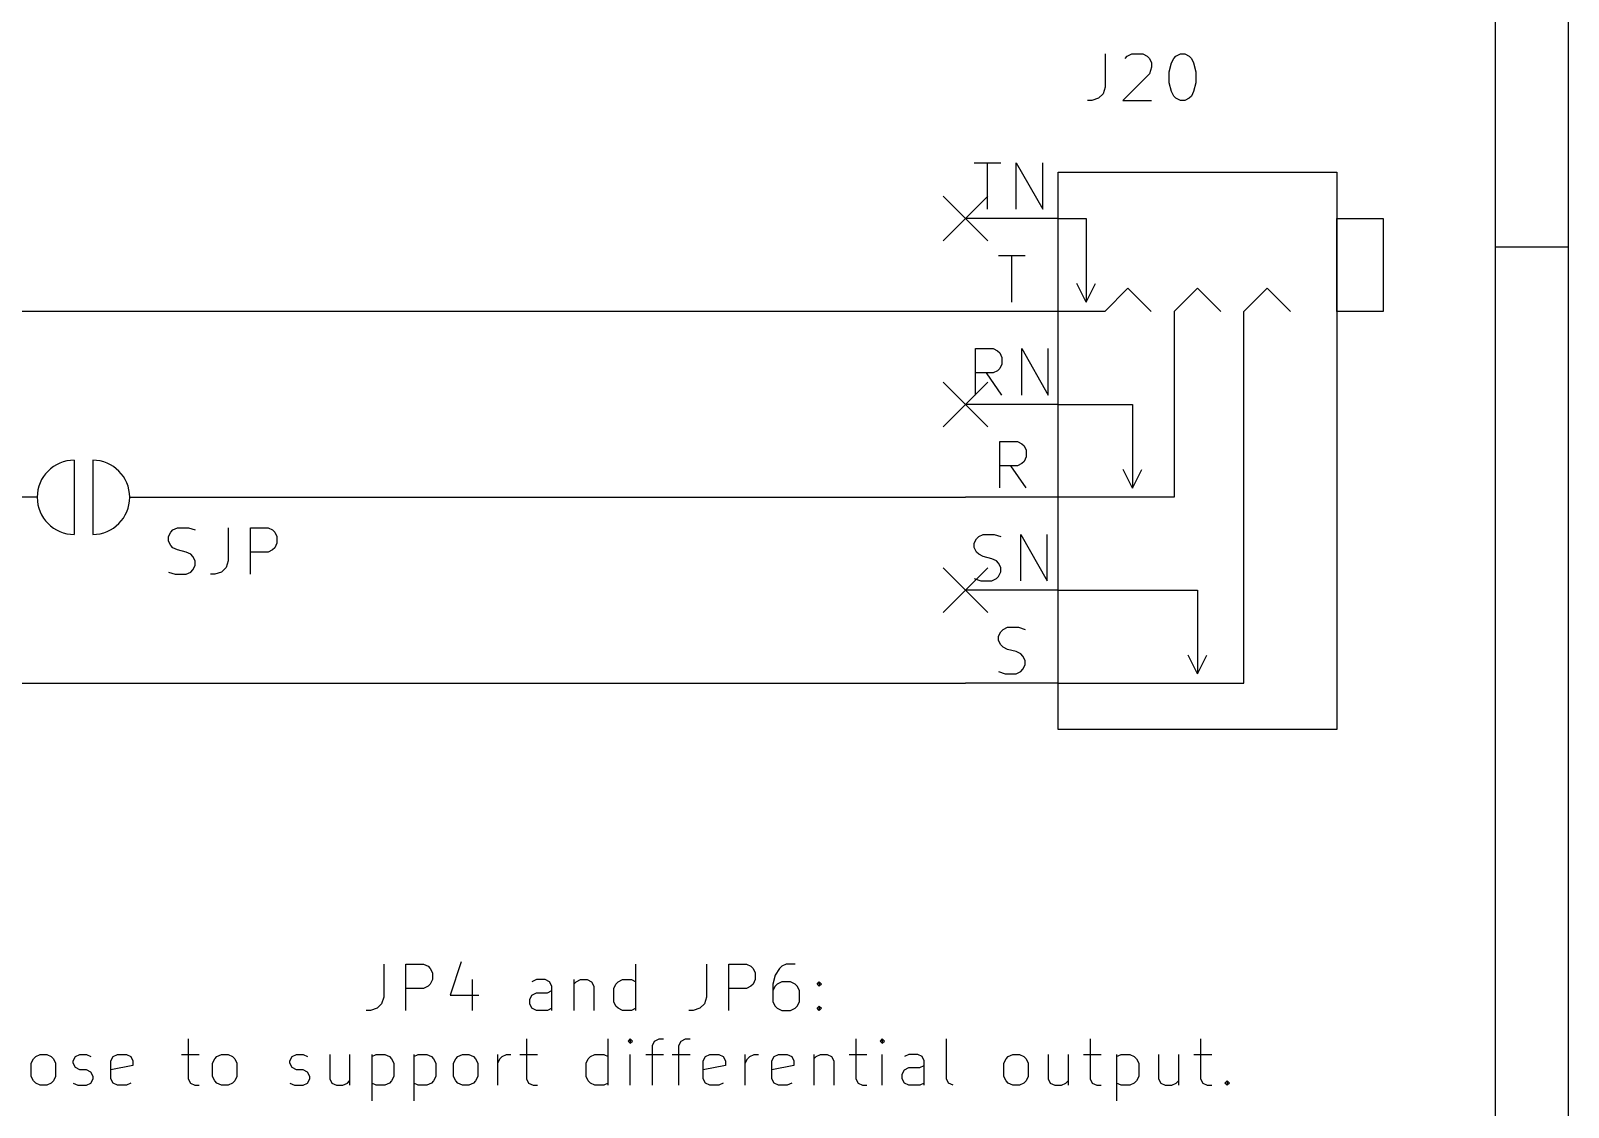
# Model space of a CAD drawing. Header units: millimetres. Extents: x 10 to 287, y -200 to -10.
# Drawn here: x 244.94 to 287, y -133.52 to -104.08 of the extents above; entities that cross this region are included whole.
import ezdxf

# ---------------------------------------------------------------- set-up
doc = ezdxf.new("R2010")
doc.units = ezdxf.units.MM
for name, color, linetype in [('BLUE', 174, 'CONTINUOUS'), ('GREENSIXTYFIVE', 129, 'CONTINUOUS'), ('LIGHTBLUE', 172, 'CONTINUOUS'), ('LIGHTGREEN', 92, 'CONTINUOUS'), ('LIGHTRED', 12, 'CONTINUOUS'), ('RED', 14, 'CONTINUOUS'), ('WHITE', 250, 'CONTINUOUS')]:
    doc.layers.add(name, color=color, linetype=linetype)

msp = doc.modelspace()

# ---------------------------------------------------------------- linework, layer by layer
at = {"layer": 'BLUE', "linetype": 'CONTINUOUS'}
for p, q in [((269.9004, -108.6104), (271.1196, -109.8296)), ((271.1196, -108.6104), (269.9004, -109.8296)), ((269.9004, -113.6904), (271.1196, -114.9096)), ((271.1196, -113.6904), (269.9004, -114.9096)), ((269.9004, -118.7704), (271.1196, -119.9896)), ((271.1196, -118.7704), (269.9004, -119.9896))]:
    msp.add_line(p, q, dxfattribs=at)
at = {"layer": 'GREENSIXTYFIVE', "linetype": 'CONTINUOUS'}
for p, q in [((274.3344, -104.7191), (274.3344, -105.6263)), ((274.9391, -104.7796), (275.0601, -104.7191)), ((275.0601, -104.7191), (275.3625, -104.7191)), ((275.3625, -104.7191), (275.4834, -104.7796)), ((276.2696, -104.7796), (276.3905, -104.7191)), ((276.3905, -104.7191), (276.5115, -104.7191)), ((276.5115, -104.7191), (276.6324, -104.7796)), ((274.8787, -104.8401), (274.9391, -104.7796)), ((275.4834, -104.7796), (275.5439, -104.8401)), ((275.5439, -104.8401), (275.6044, -104.961)), ((275.6044, -105.082), (275.5439, -105.2634)), ((275.6044, -104.961), (275.6044, -105.082)), ((276.0882, -105.2029), (276.1486, -104.961)), ((276.1486, -104.961), (276.2091, -104.8401)), ((276.2091, -104.8401), (276.2696, -104.7796)), ((276.6324, -104.7796), (276.6929, -104.8401)), ((276.6929, -104.8401), (276.7534, -104.961)), ((276.7534, -104.961), (276.8139, -105.2029)), ((275.5439, -105.2634), (274.8182, -105.9891)), ((276.0882, -105.5053), (276.0882, -105.2029)), ((276.1486, -105.7472), (276.0882, -105.5053)), ((276.8139, -105.5053), (276.7534, -105.7472)), ((276.8139, -105.2029), (276.8139, -105.5053)), ((273.9715, -105.9891), (273.8506, -105.9891)), ((274.153, -105.9287), (273.9715, -105.9891)), ((274.2739, -105.8077), (274.153, -105.9287)), ((274.3344, -105.6263), (274.2739, -105.8077)), ((274.8182, -105.9891), (275.6044, -105.9891)), ((276.2091, -105.8682), (276.1486, -105.7472)), ((276.2696, -105.9287), (276.2091, -105.8682)), ((276.3905, -105.9891), (276.2696, -105.9287)), ((276.5115, -105.9891), (276.3905, -105.9891)), ((276.6324, -105.9287), (276.5115, -105.9891)), ((276.6929, -105.8682), (276.6324, -105.9287)), ((276.7534, -105.7472), (276.6929, -105.8682)), ((248.7688, -117.7942), (248.8293, -117.7337)), ((248.8293, -117.7337), (248.9503, -117.6732)), ((248.9503, -117.6732), (249.2526, -117.6732)), ((249.2526, -117.6732), (249.4341, -117.7337)), ((250.3412, -117.6732), (250.3412, -118.5804)), ((250.9459, -118.9432), (250.9459, -117.6732)), ((250.9459, -117.6732), (251.4297, -117.6732)), ((251.4297, -117.6732), (251.5507, -117.7337)), ((251.5507, -117.7337), (251.6112, -117.7942)), ((248.7084, -117.9151), (248.7688, -117.7942)), ((248.7084, -118.0361), (248.7084, -117.9151)), ((248.7688, -118.157), (248.7084, -118.0361)), ((248.8293, -118.2175), (248.7688, -118.157)), ((251.6112, -117.7942), (251.6716, -117.9151)), ((251.6716, -118.0966), (251.6112, -118.2175)), ((251.6716, -117.9151), (251.6716, -118.0966)), ((248.9503, -118.278), (248.8293, -118.2175)), ((249.1922, -118.3385), (248.9503, -118.278)), ((249.3131, -118.3989), (249.1922, -118.3385)), ((249.3736, -118.4594), (249.3131, -118.3989)), ((249.4341, -118.5804), (249.3736, -118.4594)), ((249.4341, -118.7013), (249.4341, -118.5804)), ((250.3412, -118.5804), (250.2807, -118.7618)), ((251.4297, -118.3385), (250.9459, -118.3385)), ((251.5507, -118.278), (251.4297, -118.3385)), ((251.6112, -118.2175), (251.5507, -118.278)), ((248.7084, -118.8828), (248.8898, -118.9432)), ((248.8898, -118.9432), (249.1922, -118.9432)), ((249.1922, -118.9432), (249.3131, -118.8828)), ((249.3131, -118.8828), (249.3736, -118.8223)), ((249.3736, -118.8223), (249.4341, -118.7013)), ((249.9783, -118.9432), (249.8574, -118.9432)), ((250.1598, -118.8828), (249.9783, -118.9432)), ((250.2807, -118.7618), (250.1598, -118.8828))]:
    msp.add_line(p, q, dxfattribs=at)
at = {"layer": 'LIGHTBLUE', "linetype": 'CONTINUOUS'}
for p, q in [((256.7154, -129.5422), (256.4131, -130.4493)), ((254.5988, -129.6026), (254.5988, -130.5098)), ((255.2035, -130.8726), (255.2035, -129.6026)), ((255.2035, -129.6026), (255.6873, -129.6026)), ((255.6873, -129.6026), (255.8083, -129.6631)), ((255.8083, -129.6631), (255.8688, -129.7236)), ((255.8688, -129.7236), (255.9292, -129.8445)), ((255.9292, -129.8445), (255.9292, -130.026)), ((261.4929, -130.8726), (261.4929, -129.6026)), ((263.4281, -129.6026), (263.4281, -130.5098)), ((264.0328, -130.8726), (264.0328, -129.6026)), ((264.0328, -129.6026), (264.5166, -129.6026)), ((264.5166, -129.6026), (264.6376, -129.6631)), ((264.6376, -129.6631), (264.6981, -129.7236)), ((264.6981, -129.7236), (264.7585, -129.8445)), ((264.7585, -129.8445), (264.7585, -130.026)), ((265.3028, -129.905), (265.2424, -130.1469)), ((265.4238, -129.7236), (265.3028, -129.905)), ((265.4843, -129.6631), (265.4238, -129.7236)), ((265.6052, -129.6026), (265.4843, -129.6631)), ((265.8471, -129.6026), (265.6052, -129.6026)), ((255.6873, -130.2679), (255.2035, -130.2679)), ((255.8083, -130.2074), (255.6873, -130.2679)), ((255.8688, -130.1469), (255.8083, -130.2074)), ((255.9292, -130.026), (255.8688, -130.1469)), ((257.0178, -130.026), (257.0178, -130.8726)), ((258.7716, -130.026), (258.6506, -130.0864)), ((258.6506, -130.4493), (258.7716, -130.3888)), ((259.0135, -130.026), (258.7716, -130.026)), ((258.7716, -130.3888), (259.074, -130.3888)), ((259.1344, -130.0864), (259.0135, -130.026)), ((259.074, -130.3888), (259.1949, -130.3283)), ((259.1949, -130.2074), (259.1344, -130.0864)), ((259.1949, -130.8726), (259.1949, -130.2074)), ((259.7996, -130.026), (259.7996, -130.8726)), ((259.7996, -130.1469), (259.8601, -130.0864)), ((259.8601, -130.0864), (259.9811, -130.026)), ((259.9811, -130.026), (260.1625, -130.026)), ((260.1625, -130.026), (260.2834, -130.0864)), ((260.2834, -130.0864), (260.3439, -130.2074)), ((260.3439, -130.2074), (260.3439, -130.8726)), ((260.8882, -130.2679), (260.9486, -130.1469)), ((260.8882, -130.6307), (260.8882, -130.2679)), ((260.9486, -130.1469), (261.0091, -130.0864)), ((261.0091, -130.0864), (261.1301, -130.026)), ((261.1301, -130.026), (261.372, -130.026)), ((261.372, -130.026), (261.4929, -130.0864)), ((264.5166, -130.2679), (264.0328, -130.2679)), ((264.6376, -130.2074), (264.5166, -130.2679)), ((264.6981, -130.1469), (264.6376, -130.2074)), ((264.7585, -130.026), (264.6981, -130.1469)), ((265.2424, -130.1469), (265.2424, -130.6307)), ((265.3028, -130.2074), (265.2424, -130.3283)), ((265.3633, -130.1469), (265.3028, -130.2074)), ((265.4843, -130.0864), (265.3633, -130.1469)), ((265.7262, -130.0864), (265.4843, -130.0864)), ((265.8471, -130.1469), (265.7262, -130.0864)), ((265.9076, -130.2074), (265.8471, -130.1469)), ((265.9681, -130.3283), (265.9076, -130.2074)), ((265.9681, -130.6307), (265.9681, -130.3283)), ((266.4519, -130.1469), (266.5123, -130.0864)), ((266.5123, -130.2074), (266.4519, -130.1469)), ((266.5123, -130.0864), (266.5728, -130.1469)), ((266.5123, -130.0864), (266.5123, -130.2074)), ((266.5728, -130.1469), (266.5123, -130.2074)), ((254.4174, -130.8122), (254.2359, -130.8726)), ((254.5383, -130.6912), (254.4174, -130.8122)), ((254.5988, -130.5098), (254.5383, -130.6912)), ((256.4131, -130.4493), (257.1992, -130.4493)), ((258.5902, -130.5702), (258.6506, -130.4493)), ((258.5902, -130.6912), (258.5902, -130.5702)), ((258.6506, -130.8122), (258.5902, -130.6912)), ((258.7716, -130.8726), (258.6506, -130.8122)), ((259.1949, -130.8122), (259.074, -130.8726)), ((260.9486, -130.7517), (260.8882, -130.6307)), ((261.0091, -130.8122), (260.9486, -130.7517)), ((261.1301, -130.8726), (261.0091, -130.8122)), ((261.4929, -130.8122), (261.372, -130.8726)), ((263.2467, -130.8122), (263.0652, -130.8726)), ((263.3676, -130.6912), (263.2467, -130.8122)), ((263.4281, -130.5098), (263.3676, -130.6912)), ((265.2424, -130.6307), (265.3028, -130.7517)), ((265.3028, -130.7517), (265.3633, -130.8122)), ((265.3633, -130.8122), (265.4843, -130.8726)), ((265.7262, -130.8726), (265.8471, -130.8122)), ((265.8471, -130.8122), (265.9076, -130.7517)), ((265.9076, -130.7517), (265.9681, -130.6307)), ((266.4519, -130.8122), (266.5123, -130.7517)), ((266.5123, -130.8726), (266.4519, -130.8122)), ((266.5123, -130.7517), (266.5728, -130.8122)), ((266.5123, -130.7517), (266.5123, -130.8726)), ((266.5728, -130.8122), (266.5123, -130.8726)), ((254.2359, -130.8726), (254.115, -130.8726)), ((259.074, -130.8726), (258.7716, -130.8726)), ((261.372, -130.8726), (261.1301, -130.8726)), ((263.0652, -130.8726), (262.9443, -130.8726)), ((265.4843, -130.8726), (265.7262, -130.8726)), ((249.2468, -131.6472), (249.2468, -132.7358)), ((258.4994, -131.6472), (258.4994, -132.7358)), ((260.737, -132.9172), (260.737, -131.6472)), ((261.3417, -131.6472), (261.2813, -131.7077)), ((261.4022, -131.7077), (261.3417, -131.6472)), ((261.3417, -131.6472), (261.3417, -131.7682)), ((262.007, -131.7077), (262.128, -131.6472)), ((262.128, -131.6472), (262.2489, -131.6472)), ((262.7327, -131.7077), (262.8537, -131.6472)), ((262.8537, -131.6472), (262.9746, -131.6472)), ((267.5103, -131.6472), (267.5103, -132.7358)), ((268.236, -131.6472), (268.1756, -131.7077)), ((268.2965, -131.7077), (268.236, -131.6472)), ((268.236, -131.6472), (268.236, -131.7682)), ((269.9898, -132.7358), (269.9898, -131.6472)), ((273.9206, -131.6472), (273.9206, -132.7358)), ((276.9443, -131.6472), (276.9443, -132.7358)), ((245.074, -132.131), (245.195, -132.0706)), ((245.195, -132.0706), (245.3764, -132.0706)), ((245.3764, -132.0706), (245.4973, -132.131)), ((246.1625, -132.131), (246.2835, -132.0706)), ((246.2835, -132.0706), (246.4649, -132.0706)), ((246.4649, -132.0706), (246.5859, -132.131)), ((247.1906, -132.131), (247.3116, -132.0706)), ((247.3116, -132.0706), (247.5535, -132.0706)), ((247.5535, -132.0706), (247.6744, -132.131)), ((249.0654, -132.0706), (249.5492, -132.0706)), ((250.033, -132.131), (250.154, -132.0706)), ((250.154, -132.0706), (250.3354, -132.0706)), ((250.3354, -132.0706), (250.4563, -132.131)), ((252.0891, -132.131), (252.2101, -132.0706)), ((252.2101, -132.0706), (252.3915, -132.0706)), ((252.3915, -132.0706), (252.5125, -132.131)), ((253.1172, -132.0706), (253.1172, -132.7358)), ((253.6615, -132.0706), (253.6615, -132.9172)), ((254.2662, -132.0706), (254.2662, -133.3406)), ((254.2662, -132.131), (254.3872, -132.0706)), ((254.3872, -132.0706), (254.6291, -132.0706)), ((254.6291, -132.0706), (254.75, -132.131)), ((255.4152, -132.0706), (255.4152, -133.3406)), ((255.4152, -132.131), (255.5362, -132.0706)), ((255.5362, -132.0706), (255.7781, -132.0706)), ((255.7781, -132.0706), (255.899, -132.131)), ((256.6247, -132.131), (256.7457, -132.0706)), ((256.7457, -132.0706), (256.9271, -132.0706)), ((256.9271, -132.0706), (257.048, -132.131)), ((257.7132, -132.9172), (257.7132, -132.0706)), ((257.8342, -132.131), (257.9551, -132.0706)), ((257.9551, -132.0706), (258.0761, -132.0706)), ((258.318, -132.0706), (258.8018, -132.0706)), ((260.2532, -132.131), (260.3742, -132.0706)), ((260.3742, -132.0706), (260.6161, -132.0706)), ((260.6161, -132.0706), (260.737, -132.131)), ((261.2813, -131.7077), (261.3417, -131.7682)), ((261.3417, -131.7682), (261.4022, -131.7077)), ((261.3417, -132.9172), (261.3417, -132.0706)), ((261.7651, -132.0706), (262.2489, -132.0706)), ((261.9465, -131.8287), (262.007, -131.7077)), ((261.9465, -132.9172), (261.9465, -131.8287)), ((262.4908, -132.0706), (262.9746, -132.0706)), ((262.6722, -131.8287), (262.7327, -131.7077)), ((262.6722, -132.9172), (262.6722, -131.8287)), ((263.3979, -132.131), (263.5189, -132.0706)), ((263.5189, -132.0706), (263.7608, -132.0706)), ((263.7608, -132.0706), (263.8817, -132.131)), ((264.4865, -132.9172), (264.4865, -132.0706)), ((264.6075, -132.131), (264.7284, -132.0706)), ((264.7284, -132.0706), (264.8494, -132.0706)), ((265.2727, -132.131), (265.3937, -132.0706)), ((265.3937, -132.0706), (265.6356, -132.0706)), ((265.6356, -132.0706), (265.7565, -132.131)), ((266.3613, -132.0706), (266.3613, -132.9172)), ((266.4218, -132.131), (266.5428, -132.0706)), ((266.5428, -132.0706), (266.7242, -132.0706)), ((266.7242, -132.0706), (266.8451, -132.131)), ((267.3289, -132.0706), (267.8127, -132.0706)), ((268.1756, -131.7077), (268.236, -131.7682)), ((268.236, -131.7682), (268.2965, -131.7077)), ((268.236, -132.9172), (268.236, -132.0706)), ((268.9618, -132.0706), (268.8408, -132.131)), ((269.2037, -132.0706), (268.9618, -132.0706)), ((269.3246, -132.131), (269.2037, -132.0706)), ((271.6831, -132.131), (271.8041, -132.0706)), ((271.8041, -132.0706), (271.9855, -132.0706)), ((271.9855, -132.0706), (272.1064, -132.131)), ((272.7716, -132.0706), (272.7716, -132.7358)), ((273.3159, -132.0706), (273.3159, -132.9172)), ((273.7392, -132.0706), (274.223, -132.0706)), ((274.6463, -132.0706), (274.6463, -133.3406)), ((274.6463, -132.131), (274.7673, -132.0706)), ((274.7673, -132.0706), (275.0092, -132.0706)), ((275.0092, -132.0706), (275.1301, -132.131)), ((275.7953, -132.0706), (275.7953, -132.7358)), ((276.3396, -132.0706), (276.3396, -132.9172)), ((276.7629, -132.0706), (277.2467, -132.0706)), ((244.9531, -132.3125), (245.0135, -132.1915)), ((244.9531, -132.6753), (244.9531, -132.3125)), ((245.0135, -132.1915), (245.074, -132.131)), ((245.4973, -132.131), (245.5578, -132.1915)), ((245.5578, -132.1915), (245.6183, -132.3125)), ((245.6183, -132.3125), (245.6183, -132.6753)), ((246.1021, -132.252), (246.1625, -132.131)), ((246.1021, -132.3125), (246.1021, -132.252)), ((246.1625, -132.4334), (246.1021, -132.3125)), ((246.2835, -132.4939), (246.1625, -132.4334)), ((246.4649, -132.4939), (246.2835, -132.4939)), ((246.5859, -132.5544), (246.4649, -132.4939)), ((247.1302, -132.252), (247.1906, -132.131)), ((247.1302, -132.7358), (247.1302, -132.252)), ((247.7349, -132.3729), (247.1302, -132.4939)), ((247.6744, -132.131), (247.7349, -132.252)), ((247.7349, -132.252), (247.7349, -132.3729)), ((249.9121, -132.3125), (249.9725, -132.1915)), ((249.9121, -132.6753), (249.9121, -132.3125)), ((249.9725, -132.1915), (250.033, -132.131)), ((250.4563, -132.131), (250.5168, -132.1915)), ((250.5168, -132.1915), (250.5773, -132.3125)), ((250.5773, -132.3125), (250.5773, -132.6753)), ((252.0287, -132.252), (252.0891, -132.131)), ((252.0287, -132.3125), (252.0287, -132.252)), ((252.0891, -132.4334), (252.0287, -132.3125)), ((252.2101, -132.4939), (252.0891, -132.4334)), ((252.3915, -132.4939), (252.2101, -132.4939)), ((252.5125, -132.5544), (252.3915, -132.4939)), ((254.75, -132.131), (254.8105, -132.1915)), ((254.8105, -132.1915), (254.871, -132.3125)), ((254.871, -132.3125), (254.871, -132.6753)), ((255.899, -132.131), (255.9595, -132.1915)), ((255.9595, -132.1915), (256.02, -132.3125)), ((256.02, -132.3125), (256.02, -132.6753)), ((256.5038, -132.3125), (256.5642, -132.1915)), ((256.5038, -132.6753), (256.5038, -132.3125)), ((256.5642, -132.1915), (256.6247, -132.131)), ((257.048, -132.131), (257.1085, -132.1915)), ((257.1085, -132.1915), (257.169, -132.3125)), ((257.169, -132.3125), (257.169, -132.6753)), ((257.7132, -132.3125), (257.7737, -132.1915)), ((257.7737, -132.1915), (257.8342, -132.131)), ((260.1323, -132.3125), (260.1927, -132.1915)), ((260.1323, -132.6753), (260.1323, -132.3125)), ((260.1927, -132.1915), (260.2532, -132.131)), ((263.3375, -132.252), (263.3979, -132.131)), ((263.3375, -132.7358), (263.3375, -132.252)), ((263.9422, -132.3729), (263.3375, -132.4939)), ((263.8817, -132.131), (263.9422, -132.252)), ((263.9422, -132.252), (263.9422, -132.3729)), ((264.4865, -132.3125), (264.547, -132.1915)), ((264.547, -132.1915), (264.6075, -132.131)), ((265.2123, -132.252), (265.2727, -132.131)), ((265.2123, -132.7358), (265.2123, -132.252)), ((265.817, -132.3729), (265.2123, -132.4939)), ((265.7565, -132.131), (265.817, -132.252)), ((265.817, -132.252), (265.817, -132.3729)), ((266.3613, -132.1915), (266.4218, -132.131)), ((266.8451, -132.131), (266.9056, -132.252)), ((266.9056, -132.252), (266.9056, -132.9172)), ((268.7804, -132.6148), (268.8408, -132.4939)), ((268.8408, -132.4939), (268.9618, -132.4334)), ((268.9618, -132.4334), (269.2642, -132.4334)), ((269.2642, -132.4334), (269.3851, -132.3729)), ((269.3851, -132.252), (269.3246, -132.131)), ((269.3851, -132.9172), (269.3851, -132.252)), ((271.5622, -132.3125), (271.6226, -132.1915)), ((271.5622, -132.6753), (271.5622, -132.3125)), ((271.6226, -132.1915), (271.6831, -132.131)), ((272.1064, -132.131), (272.1669, -132.1915)), ((272.1669, -132.1915), (272.2274, -132.3125)), ((272.2274, -132.3125), (272.2274, -132.6753)), ((275.1301, -132.131), (275.1906, -132.1915)), ((275.1906, -132.1915), (275.2511, -132.3125)), ((275.2511, -132.3125), (275.2511, -132.6753)), ((245.0135, -132.7963), (244.9531, -132.6753)), ((245.074, -132.8568), (245.0135, -132.7963)), ((245.195, -132.9172), (245.074, -132.8568)), ((245.3764, -132.9172), (245.195, -132.9172)), ((245.4973, -132.8568), (245.3764, -132.9172)), ((245.5578, -132.7963), (245.4973, -132.8568)), ((245.6183, -132.6753), (245.5578, -132.7963)), ((246.1021, -132.8568), (246.223, -132.9172)), ((246.223, -132.9172), (246.4649, -132.9172)), ((246.4649, -132.9172), (246.5859, -132.8568)), ((246.6463, -132.6753), (246.5859, -132.5544)), ((246.5859, -132.8568), (246.6463, -132.7358)), ((246.6463, -132.7358), (246.6463, -132.6753)), ((247.1906, -132.8568), (247.1302, -132.7358)), ((247.3116, -132.9172), (247.1906, -132.8568)), ((247.5535, -132.9172), (247.3116, -132.9172)), ((247.6744, -132.8568), (247.5535, -132.9172)), ((249.2468, -132.7358), (249.3073, -132.8568)), ((249.3073, -132.8568), (249.4283, -132.9172)), ((249.4283, -132.9172), (249.5492, -132.9172)), ((249.9725, -132.7963), (249.9121, -132.6753)), ((250.033, -132.8568), (249.9725, -132.7963)), ((250.154, -132.9172), (250.033, -132.8568)), ((250.3354, -132.9172), (250.154, -132.9172)), ((250.4563, -132.8568), (250.3354, -132.9172)), ((250.5168, -132.7963), (250.4563, -132.8568)), ((250.5773, -132.6753), (250.5168, -132.7963)), ((252.0287, -132.8568), (252.1496, -132.9172)), ((252.1496, -132.9172), (252.3915, -132.9172)), ((252.3915, -132.9172), (252.5125, -132.8568)), ((252.5729, -132.6753), (252.5125, -132.5544)), ((252.5125, -132.8568), (252.5729, -132.7358)), ((252.5729, -132.7358), (252.5729, -132.6753)), ((253.1172, -132.7358), (253.1777, -132.8568)), ((253.1777, -132.8568), (253.2987, -132.9172)), ((253.2987, -132.9172), (253.4801, -132.9172)), ((253.4801, -132.9172), (253.601, -132.8568)), ((253.601, -132.8568), (253.6615, -132.7963)), ((254.3872, -132.9172), (254.2662, -132.8568)), ((254.6291, -132.9172), (254.3872, -132.9172)), ((254.75, -132.8568), (254.6291, -132.9172)), ((254.8105, -132.7963), (254.75, -132.8568)), ((254.871, -132.6753), (254.8105, -132.7963)), ((255.5362, -132.9172), (255.4152, -132.8568)), ((255.7781, -132.9172), (255.5362, -132.9172)), ((255.899, -132.8568), (255.7781, -132.9172)), ((255.9595, -132.7963), (255.899, -132.8568)), ((256.02, -132.6753), (255.9595, -132.7963)), ((256.5642, -132.7963), (256.5038, -132.6753)), ((256.6247, -132.8568), (256.5642, -132.7963)), ((256.7457, -132.9172), (256.6247, -132.8568)), ((256.9271, -132.9172), (256.7457, -132.9172)), ((257.048, -132.8568), (256.9271, -132.9172)), ((257.1085, -132.7963), (257.048, -132.8568)), ((257.169, -132.6753), (257.1085, -132.7963)), ((258.4994, -132.7358), (258.5599, -132.8568)), ((258.5599, -132.8568), (258.6809, -132.9172)), ((258.6809, -132.9172), (258.8018, -132.9172)), ((260.1927, -132.7963), (260.1323, -132.6753)), ((260.2532, -132.8568), (260.1927, -132.7963)), ((260.3742, -132.9172), (260.2532, -132.8568)), ((260.6161, -132.9172), (260.3742, -132.9172)), ((260.737, -132.8568), (260.6161, -132.9172)), ((263.3979, -132.8568), (263.3375, -132.7358)), ((263.5189, -132.9172), (263.3979, -132.8568)), ((263.7608, -132.9172), (263.5189, -132.9172)), ((263.8817, -132.8568), (263.7608, -132.9172)), ((265.2727, -132.8568), (265.2123, -132.7358)), ((265.3937, -132.9172), (265.2727, -132.8568)), ((265.6356, -132.9172), (265.3937, -132.9172)), ((265.7565, -132.8568), (265.6356, -132.9172)), ((267.5103, -132.7358), (267.5708, -132.8568)), ((267.5708, -132.8568), (267.6918, -132.9172)), ((267.6918, -132.9172), (267.8127, -132.9172)), ((268.7804, -132.7358), (268.7804, -132.6148)), ((268.8408, -132.8568), (268.7804, -132.7358)), ((268.9618, -132.9172), (268.8408, -132.8568)), ((269.2642, -132.9172), (268.9618, -132.9172)), ((269.3851, -132.8568), (269.2642, -132.9172)), ((270.0503, -132.8568), (269.9898, -132.7358)), ((270.1713, -132.9172), (270.0503, -132.8568)), ((271.6226, -132.7963), (271.5622, -132.6753)), ((271.6831, -132.8568), (271.6226, -132.7963)), ((271.8041, -132.9172), (271.6831, -132.8568)), ((271.9855, -132.9172), (271.8041, -132.9172)), ((272.1064, -132.8568), (271.9855, -132.9172)), ((272.1669, -132.7963), (272.1064, -132.8568)), ((272.2274, -132.6753), (272.1669, -132.7963)), ((272.7716, -132.7358), (272.8321, -132.8568)), ((272.8321, -132.8568), (272.9531, -132.9172)), ((272.9531, -132.9172), (273.1345, -132.9172)), ((273.1345, -132.9172), (273.2554, -132.8568)), ((273.2554, -132.8568), (273.3159, -132.7963)), ((273.9206, -132.7358), (273.9811, -132.8568)), ((273.9811, -132.8568), (274.1021, -132.9172)), ((274.1021, -132.9172), (274.223, -132.9172)), ((274.7673, -132.9172), (274.6463, -132.8568)), ((275.0092, -132.9172), (274.7673, -132.9172)), ((275.1301, -132.8568), (275.0092, -132.9172)), ((275.1906, -132.7963), (275.1301, -132.8568)), ((275.2511, -132.6753), (275.1906, -132.7963)), ((275.7953, -132.7358), (275.8558, -132.8568)), ((275.8558, -132.8568), (275.9768, -132.9172)), ((275.9768, -132.9172), (276.1582, -132.9172)), ((276.1582, -132.9172), (276.2791, -132.8568)), ((276.2791, -132.8568), (276.3396, -132.7963)), ((276.9443, -132.7358), (277.0048, -132.8568)), ((277.0048, -132.8568), (277.1258, -132.9172)), ((277.1258, -132.9172), (277.2467, -132.9172)), ((277.6096, -132.8568), (277.67, -132.7963)), ((277.67, -132.9172), (277.6096, -132.8568)), ((277.67, -132.7963), (277.7305, -132.8568)), ((277.67, -132.7963), (277.67, -132.9172)), ((277.7305, -132.8568), (277.67, -132.9172))]:
    msp.add_line(p, q, dxfattribs=at)
at = {"layer": 'LIGHTGREEN', "linetype": 'CONTINUOUS'}
for p, q in [((270.51, -111.76), (223.52, -111.76)), ((251.46, -116.84), (270.51, -116.84)), ((228.6, -121.92), (270.51, -121.92))]:
    msp.add_line(p, q, dxfattribs=at)
at = {"layer": 'LIGHTRED', "linetype": 'CONTINUOUS'}
for p, q in [((270.7519, -107.6929), (271.4776, -107.6929)), ((271.1148, -108.9629), (271.1148, -107.6929)), ((271.9009, -108.9629), (271.9009, -107.6929)), ((271.9009, -107.6929), (272.6266, -108.9629)), ((272.6266, -108.9629), (272.6266, -107.6929)), ((271.4171, -110.2329), (272.1428, -110.2329)), ((271.78, -111.5029), (271.78, -110.2329)), ((270.7821, -114.0429), (270.7821, -112.7729)), ((270.7821, -112.7729), (271.2659, -112.7729)), ((271.2659, -112.7729), (271.3869, -112.8334)), ((271.3869, -112.8334), (271.4474, -112.8939)), ((271.4474, -112.8939), (271.5078, -113.0148)), ((271.5078, -113.0148), (271.5078, -113.1963)), ((272.0521, -114.0429), (272.0521, -112.7729)), ((272.0521, -112.7729), (272.7778, -114.0429)), ((272.7778, -114.0429), (272.7778, -112.7729)), ((271.2659, -113.4382), (270.7821, -113.4382)), ((271.5078, -114.0429), (271.0845, -113.4382)), ((271.3869, -113.3777), (271.2659, -113.4382)), ((271.4474, -113.3172), (271.3869, -113.3777)), ((271.5078, -113.1963), (271.4474, -113.3172)), ((271.4473, -116.5829), (271.4473, -115.3129)), ((271.4473, -115.3129), (271.9311, -115.3129)), ((271.9311, -115.3129), (272.0521, -115.3734)), ((272.0521, -115.3734), (272.1126, -115.4339)), ((272.1126, -115.4339), (272.173, -115.5548)), ((272.173, -115.5548), (272.173, -115.7363)), ((271.9311, -115.9782), (271.4473, -115.9782)), ((272.173, -116.5829), (271.7497, -115.9782)), ((272.0521, -115.9177), (271.9311, -115.9782)), ((272.1126, -115.8572), (272.0521, -115.9177)), ((272.173, -115.7363), (272.1126, -115.8572)), ((270.7519, -118.0948), (270.8123, -117.9739)), ((270.7519, -118.2158), (270.7519, -118.0948)), ((270.8123, -117.9739), (270.8728, -117.9134)), ((270.8728, -117.9134), (270.9938, -117.8529)), ((270.9938, -117.8529), (271.2961, -117.8529)), ((271.2961, -117.8529), (271.4776, -117.9134)), ((272.0218, -119.1229), (272.0218, -117.8529)), ((272.0218, -117.8529), (272.7475, -119.1229)), ((272.7475, -119.1229), (272.7475, -117.8529)), ((270.8123, -118.3367), (270.7519, -118.2158)), ((270.8728, -118.3972), (270.8123, -118.3367)), ((270.9938, -118.4577), (270.8728, -118.3972)), ((271.2357, -118.5182), (270.9938, -118.4577)), ((271.3566, -118.5786), (271.2357, -118.5182)), ((271.4171, -118.6391), (271.3566, -118.5786)), ((271.3566, -119.0625), (271.4171, -119.002)), ((271.4776, -118.7601), (271.4171, -118.6391)), ((271.4171, -119.002), (271.4776, -118.881)), ((271.4776, -118.881), (271.4776, -118.7601)), ((270.7519, -119.0625), (270.9333, -119.1229)), ((270.9333, -119.1229), (271.2357, -119.1229)), ((271.2357, -119.1229), (271.3566, -119.0625)), ((271.4172, -120.6348), (271.4776, -120.5139)), ((271.4172, -120.7558), (271.4172, -120.6348)), ((271.4776, -120.5139), (271.5381, -120.4534)), ((271.5381, -120.4534), (271.6591, -120.3929)), ((271.6591, -120.3929), (271.9614, -120.3929)), ((271.9614, -120.3929), (272.1429, -120.4534)), ((271.4776, -120.8767), (271.4172, -120.7558)), ((271.5381, -120.9372), (271.4776, -120.8767)), ((271.6591, -120.9977), (271.5381, -120.9372)), ((271.901, -121.0582), (271.6591, -120.9977)), ((272.0219, -121.1186), (271.901, -121.0582)), ((272.0824, -121.1791), (272.0219, -121.1186)), ((272.0219, -121.6025), (272.0824, -121.542)), ((272.1429, -121.3001), (272.0824, -121.1791)), ((272.0824, -121.542), (272.1429, -121.421)), ((272.1429, -121.421), (272.1429, -121.3001)), ((271.4172, -121.6025), (271.5986, -121.6629)), ((271.5986, -121.6629), (271.901, -121.6629)), ((271.901, -121.6629), (272.0219, -121.6025))]:
    msp.add_line(p, q, dxfattribs=at)
at = {"layer": 'RED', "linetype": 'CONTINUOUS'}
for p, q in [((287.0022, -10), (287.0022, -200.0072)), ((285.0022, -12), (285.0022, -198.0072)), ((273.05, -123.19), (273.05, -107.95)), ((273.05, -107.95), (280.67, -107.95)), ((280.67, -107.95), (280.67, -123.19)), ((273.05, -109.22), (270.51, -109.22)), ((273.05, -109.22), (273.812, -109.22)), ((273.812, -109.22), (273.812, -111.506)), ((280.67, -111.76), (280.67, -109.22)), ((280.67, -109.22), (281.94, -109.22)), ((281.94, -109.22), (281.94, -111.76)), ((287.0022, -110), (285.0022, -110)), ((273.812, -111.506), (273.558, -110.998)), ((273.812, -111.506), (274.066, -110.998)), ((274.955, -111.125), (274.32, -111.76)), ((275.59, -111.76), (274.955, -111.125)), ((276.86, -111.125), (276.225, -111.76)), ((277.495, -111.76), (276.86, -111.125)), ((278.13, -111.76), (278.765, -111.125)), ((278.765, -111.125), (279.4, -111.76)), ((273.05, -111.76), (270.51, -111.76)), ((274.32, -111.76), (273.05, -111.76)), ((276.225, -111.76), (276.225, -116.84)), ((278.13, -121.92), (278.13, -111.76)), ((281.94, -111.76), (280.67, -111.76)), ((273.05, -114.3), (270.51, -114.3)), ((273.05, -114.3), (275.082, -114.3)), ((275.082, -114.3), (275.082, -116.586)), ((246.126, -115.824), (246.126, -117.856)), ((246.634, -115.824), (246.634, -117.856)), ((275.082, -116.586), (274.828, -116.078)), ((275.082, -116.586), (275.336, -116.078)), ((245.11, -116.84), (241.3, -116.84)), ((247.65, -116.84), (251.46, -116.84)), ((273.05, -116.84), (270.51, -116.84)), ((276.225, -116.84), (273.05, -116.84)), ((273.05, -119.38), (270.51, -119.38)), ((273.05, -119.38), (276.86, -119.38)), ((276.86, -119.38), (276.86, -121.666)), ((276.86, -121.666), (276.606, -121.158)), ((276.86, -121.666), (277.114, -121.158)), ((273.05, -121.92), (270.51, -121.92)), ((273.05, -121.92), (278.13, -121.92)), ((280.67, -123.19), (273.05, -123.19))]:
    msp.add_line(p, q, dxfattribs=at)
at = {"layer": 'RED'}
for centre, start, end in [((246.13, -116.84), -269.77443, -90.22557), ((246.63, -116.84), -89.77443, 89.77443)]:
    msp.add_arc(centre, 1.016, start, end, dxfattribs=at)
at = {"layer": 'WHITE', "linetype": 'CONTINUOUS'}
for p, q in [((273.05, -123.19), (273.05, -107.95)), ((273.05, -107.95), (280.67, -107.95)), ((280.67, -107.95), (280.67, -123.19)), ((280.67, -123.19), (273.05, -123.19))]:
    msp.add_line(p, q, dxfattribs=at)

doc.saveas('drawing.dxf')
